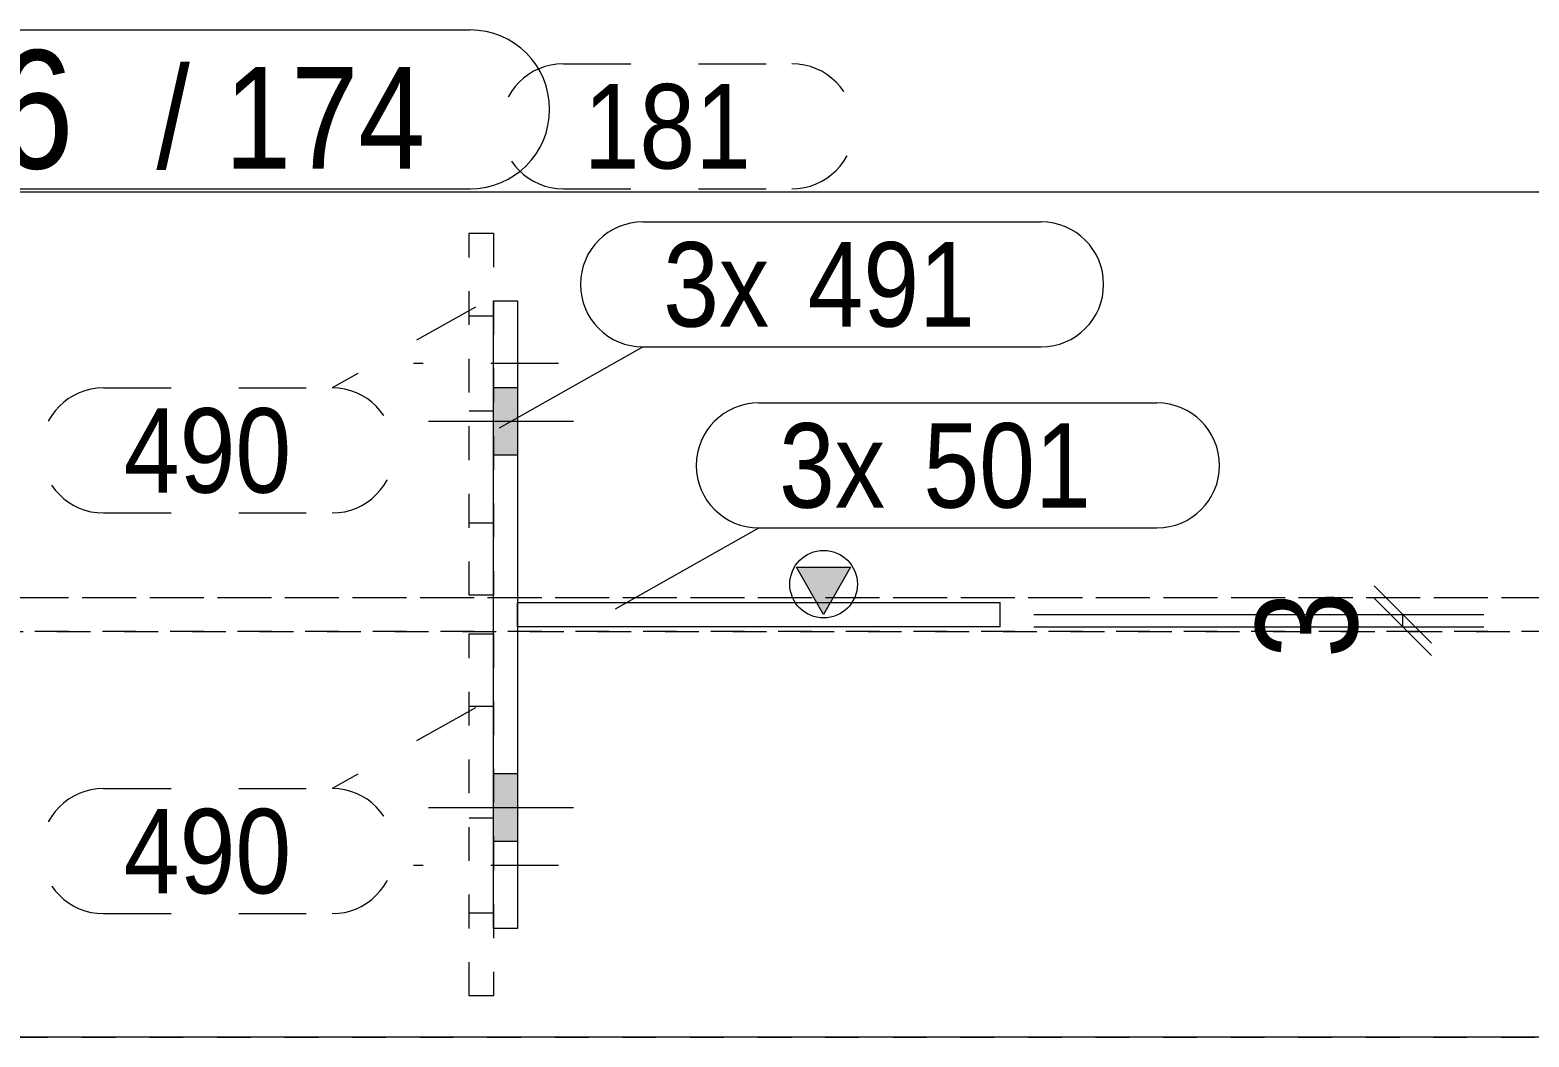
# Model space of a CAD drawing. Header units: millimetres. Extents: x 2 to 825, y 1 to 579.
# Drawn here: x 108.77 to 153.14, y 505.82 to 535.62 of the extents above; entities that cross this region are included whole.
import ezdxf

# ---------------------------------------------------------------- set-up
doc = ezdxf.new("R2010")
doc.units = ezdxf.units.MM
for name, pattern in [('XKITLINE00', [0]), ('XKITLINE01', [4, 1, -1, 1, -1]), ('XKITLINE02', [4, 2, -2])]:
    doc.linetypes.add(name, pattern=pattern)
for name, color, linetype, lineweight in [('Bolt', 3, 'Continuous', 0), ('Dimensions', 7, 'Continuous', 0), ('Part', 2, 'Continuous', 0), ('PartMark', 7, 'Continuous', 0)]:
    doc.layers.add(name, color=color, linetype=linetype, lineweight=lineweight)
doc.styles.add('ARIAL', font='ARIAL.TTF')

# ---------------------------------------------------------------- blocks, each defined once
blk = doc.blocks.new('*A37')
at = {"layer": 'Bolt', "color": 3, "linetype": 'XKITLINE02', "lineweight": 0}
for p, q in [((122.487, 512.292), (121.772, 512.292)), ((124.415, 510.889), (120.129, 510.889)), ((122.487, 509.485), (121.772, 509.485))]:
    blk.add_line(p, q, dxfattribs=at)
blk = doc.blocks.new('*A39')
at = {"layer": 'Bolt', "color": 3, "linetype": 'XKITLINE02', "lineweight": 0}
for p, q in [((122.487, 527.149), (121.772, 527.149)), ((124.415, 525.746), (120.129, 525.746)), ((122.487, 524.342), (121.772, 524.342))]:
    blk.add_line(p, q, dxfattribs=at)
blk = doc.blocks.new('*A40')
at = {"layer": 'Bolt'}
for points in [[(122.487, 525.031), (123.201, 525.031), (123.201, 523.031), (122.487, 523.031)], [(122.487, 525.031), (123.201, 525.031), (123.201, 523.031), (122.487, 523.031)], [(122.487, 513.603), (123.201, 513.603), (123.201, 511.603), (122.487, 511.603)], [(122.487, 513.603), (123.201, 513.603), (123.201, 511.603), (122.487, 511.603)]]:
    blk.add_hatch(color=3, dxfattribs=at).paths.add_polyline_path(points, flags=17)
at = {"layer": 'Bolt', "color": 3, "linetype": 'XKITLINE00', "lineweight": 0}
for p, q in [((123.201, 525.031), (122.487, 525.031)), ((123.201, 525.031), (122.487, 525.031)), ((124.858, 524.031), (120.572, 524.031)), ((124.858, 524.031), (120.572, 524.031)), ((123.201, 523.031), (122.487, 523.031)), ((123.201, 523.031), (122.487, 523.031)), ((123.201, 513.603), (122.487, 513.603)), ((123.201, 513.603), (122.487, 513.603)), ((124.858, 512.603), (120.572, 512.603)), ((124.858, 512.603), (120.572, 512.603)), ((123.201, 511.603), (122.487, 511.603)), ((123.201, 511.603), (122.487, 511.603))]:
    blk.add_line(p, q, dxfattribs=at)
blk = doc.blocks.new('*A46')
at = {"layer": 'Part'}
blk.add_hatch(color=2, dxfattribs=at).paths.add_polyline_path([(131.461, 519.717), (133.061, 519.717), (132.261, 518.317)], flags=17)
at = {"layer": 'Part', "color": 2, "linetype": 'XKITLINE00', "lineweight": 0}
for p, q in [((591.319, 530.817), (94.827, 530.817)), ((132.261, 518.317), (131.461, 519.717)), ((131.461, 519.717), (133.061, 519.717)), ((133.061, 519.717), (132.261, 518.317)), ((591.319, 505.817), (94.827, 505.817))]:
    blk.add_line(p, q, dxfattribs=at)
at = {"layer": 'Part', "color": 7, "linetype": 'XKITLINE01', "lineweight": 0}
for p, q in [((591.319, 518.817), (89.57, 518.817)), ((89.57, 517.817), (591.319, 517.817))]:
    blk.add_line(p, q, dxfattribs=at)
at = {"layer": 'Part', "color": 2, "linetype": 'XKITLINE00', "lineweight": 0}
blk.add_circle((132.261, 519.217), 1, dxfattribs=at)
blk = doc.blocks.new('*A49')
at = {"layer": 'Part', "color": 7, "linetype": 'XKITLINE01', "lineweight": 0}
for p, q in [((121.772, 507.031), (121.772, 517.746)), ((121.772, 517.746), (122.487, 517.746)), ((122.487, 517.746), (122.487, 507.031)), ((121.772, 515.603), (122.487, 515.603)), ((122.487, 507.031), (121.772, 507.031))]:
    blk.add_line(p, q, dxfattribs=at)
blk = doc.blocks.new('*A53')
at = {"layer": 'Part', "color": 7, "linetype": 'XKITLINE01', "lineweight": 0}
for p, q in [((121.772, 518.889), (121.772, 529.603)), ((121.772, 529.603), (122.487, 529.603)), ((122.487, 529.603), (122.487, 518.889)), ((121.772, 521.031), (122.487, 521.031)), ((122.487, 518.889), (121.772, 518.889))]:
    blk.add_line(p, q, dxfattribs=at)
blk = doc.blocks.new('*A54')
at = {"layer": 'Part', "color": 2, "linetype": 'XKITLINE00', "lineweight": 0}
for p, q in [((123.201, 518.674), (137.487, 518.674)), ((137.487, 517.96), (137.487, 518.674)), ((137.487, 517.96), (123.201, 517.96))]:
    blk.add_line(p, q, dxfattribs=at)
at = {"layer": 'Part', "color": 7, "linetype": 'XKITLINE01', "lineweight": 0}
blk.add_line((123.201, 517.96), (123.201, 518.674), dxfattribs=at)
blk.add_line((123.201, 517.96), (123.201, 518.674), dxfattribs=at)
blk = doc.blocks.new('*A55')
at = {"layer": 'Part', "color": 2, "linetype": 'XKITLINE00', "lineweight": 0}
for p, q in [((122.487, 509.031), (122.487, 527.603)), ((122.487, 527.603), (123.201, 527.603)), ((123.201, 527.603), (123.201, 509.031)), ((123.201, 509.031), (122.487, 509.031))]:
    blk.add_line(p, q, dxfattribs=at)
blk = doc.blocks.new('*A63')
at = {"layer": 'Part', "color": 7, "linetype": 'XKITLINE01', "lineweight": 0}
for p, q in [((366.176, 530.817), (84.309, 530.817)), ((365.919, 518.817), (84.48, 518.817)), ((365.919, 517.817), (84.48, 517.817)), ((84.309, 505.817), (366.176, 505.817))]:
    blk.add_line(p, q, dxfattribs=at)
blk = doc.blocks.new('*A148')
at = {"layer": 'Dimensions', "color": 7, "linetype": 'XKITLINE00', "lineweight": 0}
for p, q in [((148.555, 519.166), (150.252, 517.469)), ((148.555, 518.808), (150.252, 517.111)), ((138.487, 518.317), (151.804, 518.317)), ((149.404, 517.96), (149.404, 518.317)), ((138.487, 517.96), (151.804, 517.96))]:
    blk.add_line(p, q, dxfattribs=at)
at = {"layer": 'Dimensions', "color": 3}
for p in [(149.404, 518.317), (149.404, 517.96)]:
    blk.add_point(p, dxfattribs=at)
at = {"layer": 'Dimensions', "color": 3, "style": 'ARIAL', "width": 0.85}
blk.add_text('3', height=3, rotation=90.0002, dxfattribs=at).set_placement((148.054, 517.026))
blk = doc.blocks.new('*A150')
at = {"layer": 'PartMark', "color": 7, "linetype": 'XKITLINE02', "lineweight": 0}
for p, q in [((124.559, 534.617), (131.322, 534.617)), ((124.559, 530.917), (131.322, 530.917))]:
    blk.add_line(p, q, dxfattribs=at)
for centre, start, end in [((124.559, 532.767), 90, 270), ((131.322, 532.767), 270, 90)]:
    blk.add_arc(centre, 1.85, start, end, dxfattribs=at)
at = {"layer": 'PartMark', "color": 3, "style": 'ARIAL', "width": 0.85}
blk.add_text('181', height=2.5, dxfattribs=at).set_placement((125.159, 531.517))
blk = doc.blocks.new('*A154')
at = {"layer": 'PartMark', "color": 7, "linetype": 'XKITLINE02', "lineweight": 0}
for p, q in [((121.957, 527.418), (117.715, 525.025)), ((110.952, 525.025), (117.715, 525.025)), ((110.952, 521.325), (117.715, 521.325))]:
    blk.add_line(p, q, dxfattribs=at)
for centre, start, end in [((110.952, 523.175), 90, 270), ((117.715, 523.175), 270, 90)]:
    blk.add_arc(centre, 1.85, start, end, dxfattribs=at)
at = {"layer": 'PartMark', "color": 3, "style": 'ARIAL', "width": 0.85}
blk.add_text('490', height=2.5, dxfattribs=at).set_placement((111.552, 521.925))
blk = doc.blocks.new('*A156')
at = {"layer": 'PartMark', "color": 7, "linetype": 'XKITLINE02', "lineweight": 0}
for p, q in [((121.957, 515.561), (117.715, 513.168)), ((110.952, 513.168), (117.715, 513.168)), ((110.952, 509.468), (117.715, 509.468))]:
    blk.add_line(p, q, dxfattribs=at)
for centre, start, end in [((110.952, 511.318), 90, 270), ((117.715, 511.318), 270, 90)]:
    blk.add_arc(centre, 1.85, start, end, dxfattribs=at)
at = {"layer": 'PartMark', "color": 3, "style": 'ARIAL', "width": 0.85}
blk.add_text('490', height=2.5, dxfattribs=at).set_placement((111.552, 510.068))
blk = doc.blocks.new('*A159')
at = {"layer": 'PartMark', "color": 7, "linetype": 'XKITLINE00', "lineweight": 0}
for p, q in [((98.154, 535.617), (121.802, 535.617)), ((98.154, 530.917), (121.802, 530.917))]:
    blk.add_line(p, q, dxfattribs=at)
for centre, start, end in [((98.154, 533.267), 90, 270), ((121.802, 533.267), 270, 90)]:
    blk.add_arc(centre, 2.35, start, end, dxfattribs=at)
at = {"layer": 'PartMark', "color": 1, "style": 'ARIAL', "width": 0.85}
blk.add_text('2-R26', height=3.5, dxfattribs=at).set_placement((98.754, 531.517))
at = {"layer": 'PartMark', "color": 3, "style": 'ARIAL', "width": 0.85}
for s, p in [('/', (112.515, 531.517)), ('174', (114.527, 531.517))]:
    blk.add_text(s, height=3, dxfattribs=at).set_placement(p)
blk = doc.blocks.new('*A160')
at = {"layer": 'PartMark', "color": 7, "linetype": 'XKITLINE00', "lineweight": 0}
for p, q in [((130.343, 524.582), (142.127, 524.582)), ((126.1, 518.489), (130.343, 520.882)), ((130.343, 520.882), (142.127, 520.882))]:
    blk.add_line(p, q, dxfattribs=at)
for centre, start, end in [((130.343, 522.732), 90, 270), ((142.127, 522.732), 270, 90)]:
    blk.add_arc(centre, 1.85, start, end, dxfattribs=at)
at = {"layer": 'PartMark', "color": 3, "style": 'ARIAL', "width": 0.85}
for s, p in [('3x', (130.943, 521.482)), ('501', (135.214, 521.482))]:
    blk.add_text(s, height=2.5, dxfattribs=at).set_placement(p)
blk = doc.blocks.new('*A161')
at = {"layer": 'PartMark', "color": 7, "linetype": 'XKITLINE00', "lineweight": 0}
for p, q in [((126.914, 529.939), (138.698, 529.939)), ((122.671, 523.847), (126.914, 526.239)), ((126.914, 526.239), (138.698, 526.239))]:
    blk.add_line(p, q, dxfattribs=at)
for centre, start, end in [((126.914, 528.089), 90, 270), ((138.698, 528.089), 270, 90)]:
    blk.add_arc(centre, 1.85, start, end, dxfattribs=at)
at = {"layer": 'PartMark', "color": 3, "style": 'ARIAL', "width": 0.85}
for s, p in [('3x', (127.514, 526.839)), ('491', (131.786, 526.839))]:
    blk.add_text(s, height=2.5, dxfattribs=at).set_placement(p)

msp = doc.modelspace()

# ---------------------------------------------------------------- block references
at = {"lineweight": 0}
for name in ['*A159', '*A150', '*A63', '*A161', '*A53', '*A55', '*A154', '*A39', '*A40', '*A160', '*A148', '*A54', '*A49', '*A156', '*A37']:
    msp.add_blockref(name, (0, 0), dxfattribs=at)
at = {"layer": 'Part', "lineweight": 0}
msp.add_blockref('*A46', (0, 0), dxfattribs=at)

doc.saveas('drawing.dxf')
